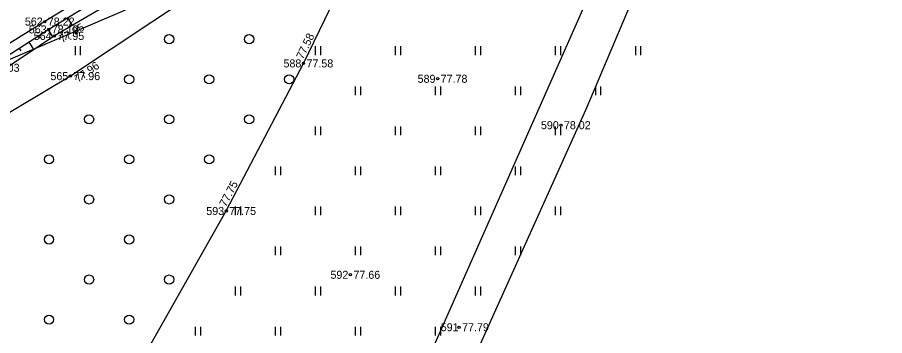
# Model space of a CAD drawing. Extents: x 631206 to 633134, y 6443658 to 6447735.
# Drawn here: x 632346.7 to 632422.6, y 6446252.1 to 6446279.9 of the extents above; entities that cross this region are included whole.
import ezdxf

# ---------------------------------------------------------------- set-up
doc = ezdxf.new("R2010")
doc.units = 0
for name, color, linetype in [('HALJASTUS', 7, 'Continuous'), ('KORGUS', 7, 'Continuous'), ('KPOHULIIN', 7, 'Continuous'), ('MOOTKORG', 7, 'Continuous'), ('MOOTMPUNKT', 7, 'Continuous'), ('MOOTNR', 7, 'Continuous'), ('MOOTPIIR', 7, 'Continuous'), ('RELJEEF', 7, 'Continuous'), ('SITRASS', 7, 'Continuous'), ('TEE', 7, 'Continuous')]:
    doc.layers.add(name, color=color, linetype=linetype)

msp = doc.modelspace()

# ---------------------------------------------------------------- linework, layer by layer
at = {"layer": 'HALJASTUS'}
for p, q in [((632351.772, 6446277.381), (632351.772, 6446276.619)), ((632352.228, 6446277.381), (632352.228, 6446276.619)), ((632372.772, 6446277.381), (632372.772, 6446276.619)), ((632373.228, 6446277.381), (632373.228, 6446276.619)), ((632379.772, 6446277.381), (632379.772, 6446276.619)), ((632380.228, 6446277.381), (632380.228, 6446276.619)), ((632386.772, 6446277.381), (632386.772, 6446276.619)), ((632387.228, 6446277.381), (632387.228, 6446276.619)), ((632393.772, 6446277.381), (632393.772, 6446276.619)), ((632394.228, 6446277.381), (632394.228, 6446276.619)), ((632400.772, 6446277.381), (632400.772, 6446276.619)), ((632401.228, 6446277.381), (632401.228, 6446276.619)), ((632376.272, 6446273.881), (632376.272, 6446273.119)), ((632376.728, 6446273.881), (632376.728, 6446273.119)), ((632383.272, 6446273.881), (632383.272, 6446273.119)), ((632383.728, 6446273.881), (632383.728, 6446273.119)), ((632390.272, 6446273.881), (632390.272, 6446273.119)), ((632390.728, 6446273.881), (632390.728, 6446273.119)), ((632397.272, 6446273.881), (632397.272, 6446273.119)), ((632397.728, 6446273.881), (632397.728, 6446273.119)), ((632372.772, 6446270.381), (632372.772, 6446269.619)), ((632373.228, 6446270.381), (632373.228, 6446269.619)), ((632379.772, 6446270.381), (632379.772, 6446269.619)), ((632380.228, 6446270.381), (632380.228, 6446269.619)), ((632386.772, 6446270.381), (632386.772, 6446269.619)), ((632387.228, 6446270.381), (632387.228, 6446269.619)), ((632393.772, 6446270.381), (632393.772, 6446269.619)), ((632394.228, 6446270.381), (632394.228, 6446269.619)), ((632369.272, 6446266.881), (632369.272, 6446266.119)), ((632369.728, 6446266.881), (632369.728, 6446266.119)), ((632376.272, 6446266.881), (632376.272, 6446266.119)), ((632376.728, 6446266.881), (632376.728, 6446266.119)), ((632383.272, 6446266.881), (632383.272, 6446266.119)), ((632383.728, 6446266.881), (632383.728, 6446266.119)), ((632390.272, 6446266.881), (632390.272, 6446266.119)), ((632390.728, 6446266.881), (632390.728, 6446266.119)), ((632365.772, 6446263.381), (632365.772, 6446262.619)), ((632366.228, 6446263.381), (632366.228, 6446262.619)), ((632372.772, 6446263.381), (632372.772, 6446262.619)), ((632373.228, 6446263.381), (632373.228, 6446262.619)), ((632379.772, 6446263.381), (632379.772, 6446262.619)), ((632380.228, 6446263.381), (632380.228, 6446262.619)), ((632386.772, 6446263.381), (632386.772, 6446262.619)), ((632387.228, 6446263.381), (632387.228, 6446262.619)), ((632393.772, 6446263.381), (632393.772, 6446262.619)), ((632394.228, 6446263.381), (632394.228, 6446262.619)), ((632369.272, 6446259.881), (632369.272, 6446259.119)), ((632369.728, 6446259.881), (632369.728, 6446259.119)), ((632376.272, 6446259.881), (632376.272, 6446259.119)), ((632376.728, 6446259.881), (632376.728, 6446259.119)), ((632383.272, 6446259.881), (632383.272, 6446259.119)), ((632383.728, 6446259.881), (632383.728, 6446259.119)), ((632390.272, 6446259.881), (632390.272, 6446259.119)), ((632390.728, 6446259.881), (632390.728, 6446259.119)), ((632365.772, 6446256.381), (632365.772, 6446255.619)), ((632366.228, 6446256.381), (632366.228, 6446255.619)), ((632372.772, 6446256.381), (632372.772, 6446255.619)), ((632373.228, 6446256.381), (632373.228, 6446255.619)), ((632379.772, 6446256.381), (632379.772, 6446255.619)), ((632380.228, 6446256.381), (632380.228, 6446255.619)), ((632386.772, 6446256.381), (632386.772, 6446255.619)), ((632387.228, 6446256.381), (632387.228, 6446255.619)), ((632362.272, 6446252.881), (632362.272, 6446252.119)), ((632362.728, 6446252.881), (632362.728, 6446252.119)), ((632369.272, 6446252.881), (632369.272, 6446252.119)), ((632369.728, 6446252.881), (632369.728, 6446252.119)), ((632376.272, 6446252.881), (632376.272, 6446252.119)), ((632376.728, 6446252.881), (632376.728, 6446252.119)), ((632383.272, 6446252.881), (632383.272, 6446252.119)), ((632383.728, 6446252.881), (632383.728, 6446252.119))]:
    msp.add_line(p, q, dxfattribs=at)
msp.add_lwpolyline([(632354.257, 6446244.033), (632364.997, 6446262.993), (632371.75, 6446275.885), (632378.278, 6446289.349), (632377.371, 6446291.085), (632365.689, 6446284.287), (632351.365, 6446274.775), (632339.394, 6446267.644), (632333.228, 6446265.437), (632324.741, 6446253.776), (632320.682, 6446234.165), (632319.117, 6446216.072), (632318.198, 6446197.716), (632317.203, 6446187.892), (632318.695, 6446174.254), (632321.959, 6446172.925), (632332.214, 6446198.336), (632342.256, 6446222.303), (632354.257, 6446244.033)], dxfattribs=at)
for centre in [(632360, 6446278), (632367, 6446278), (632356.5, 6446274.5), (632363.5, 6446274.5), (632370.5, 6446274.5), (632353, 6446271), (632360, 6446271), (632367, 6446271), (632349.5, 6446267.5), (632356.5, 6446267.5), (632363.5, 6446267.5), (632353, 6446264), (632360, 6446264), (632349.5, 6446260.5), (632356.5, 6446260.5), (632353, 6446257), (632360, 6446257), (632349.5, 6446253.5), (632356.5, 6446253.5)]:
    msp.add_circle(centre, 0.4, dxfattribs=at)
at = {"layer": 'KORGUS'}
for centre in [(632349.128, 6446279.542), (632349.973, 6446278.287), (632371.75, 6446275.885), (632351.365, 6446274.775), (632383.481, 6446274.541), (632394.262, 6446270.488), (632364.997, 6446262.993), (632375.857, 6446257.416), (632385.361, 6446252.834)]:
    msp.add_circle(centre, 0.1, dxfattribs=at)
at = {"layer": 'KPOHULIIN'}
msp.add_lwpolyline([(632276.221, 6446095.272), (632346.491, 6446168.444), (632452.46, 6446407.71), (632459.112, 6446422.728)], dxfattribs=at)
at = {"layer": 'MOOTMPUNKT'}
for centre in [(632349.128, 6446279.542), (632349.476, 6446278.853), (632349.973, 6446278.287), (632371.75, 6446275.885), (632351.365, 6446274.775), (632383.481, 6446274.541), (632394.262, 6446270.488), (632364.997, 6446262.993), (632375.857, 6446257.416), (632385.361, 6446252.834)]:
    msp.add_circle(centre, 0.1, dxfattribs=at)
at = {"layer": 'MOOTPIIR'}
msp.add_lwpolyline([(632458.337, 6446423.419), (632417.563, 6446321.724), (632396.45, 6446271.85), (632348.604, 6446165.706), (632320.378, 6446157.521), (632315.759, 6446153.548), (632300.002, 6446031.006), (632291.74, 6445964.227), (632235.365, 6445972.871), (632240.719, 6446030.241), (632267.951, 6446029.323), (632284.11, 6446139.971), (632291.76, 6446181.889), (632296.885, 6446232.757), (632304.075, 6446280.795), (632325.853, 6446276.731), (632398.577, 6446322.597), (632439.071, 6446428.377)], dxfattribs=at)
at = {"layer": 'RELJEEF'}
for p, q in [((632351.124, 6446279.86), (632351.528, 6446279.198)), ((632349.418, 6446278.816), (632349.822, 6446278.186)), ((632350.271, 6446279.338), (632350.389, 6446279.145)), ((632348.576, 6446278.276), (632348.701, 6446278.082)), ((632347.735, 6446277.736), (632348.158, 6446277.076)), ((632346.893, 6446277.196), (632347.023, 6446276.993))]:
    msp.add_line(p, q, dxfattribs=at)
for points in [[(632411.44, 6446315.352), (632403.566, 6446310.443), (632388.725, 6446302.353), (632375.741, 6446294.87), (632363.439, 6446287.38), (632349.476, 6446278.853), (632338.168, 6446271.598), (632332.468, 6446270.002)], [(632411.818, 6446314.62), (632403.922, 6446309.754), (632389.274, 6446301.252), (632376.291, 6446293.711), (632363.997, 6446286.501), (632349.973, 6446278.287), (632338.577, 6446270.683), (632333.034, 6446268.917)]]:
    msp.add_lwpolyline(points, dxfattribs=at)
at = {"layer": 'SITRASS'}
msp.add_lwpolyline([(632441.075, 6446328.496), (632434.127, 6446326.815), (632427, 6446323.772), (632413.887, 6446315.759), (632403.047, 6446309.141), (632387.899, 6446300.182), (632377.506, 6446293.581), (632366.785, 6446287.05), (632356.088, 6446280.515), (632344.315, 6446275.504), (632332.153, 6446268.786), (632327.048, 6446266.129), (632326.048, 6446265.611)], dxfattribs=at)
at = {"layer": 'TEE'}
msp.add_lwpolyline([(632411.229, 6446316.271), (632403.126, 6446311.232), (632388.495, 6446302.997), (632375.456, 6446295.636), (632362.899, 6446287.996), (632349.128, 6446279.542), (632337.665, 6446272.475), (632332.115, 6446270.551), (632329.374, 6446269.72), (632326.862, 6446269.088), (632324.039, 6446268.869), (632321.56, 6446268.819)], dxfattribs=at)

# ---------------------------------------------------------------- texts
at = {"layer": 'KORGUS'}
for s, rotation, p in [(' 77.95', 30.35794, (632350.415, 6446277.532)), (' 77.58', 64.13364, (632371.593, 6446275.961)), (' 77.96', 34.94597, (632351.834, 6446274.037)), (' 77.75', 62.35386, (632364.842, 6446263.074))]:
    msp.add_text(s, height=0.7, rotation=rotation, dxfattribs=at).set_placement(p)
for s, p in [(' 77.78', (632383.481, 6446274.191)), (' 78.02', (632394.262, 6446270.138)), (' 77.66', (632375.857, 6446257.066)), (' 77.79', (632385.361, 6446252.484))]:
    msp.add_text(s, height=0.7, dxfattribs=at).set_placement(p)
at = {"layer": 'MOOTKORG'}
for s, p in [(' 78.22', (632349.128, 6446279.192)), (' 78.19', (632349.476, 6446278.503)), (' 77.95', (632349.973, 6446277.937)), (' 78.03', (632344.315, 6446275.154)), (' 77.58', (632371.75, 6446275.535)), (' 77.96', (632351.365, 6446274.425)), (' 77.78', (632383.481, 6446274.191)), (' 78.02', (632394.262, 6446270.138)), (' 77.75', (632364.997, 6446262.643)), (' 77.66', (632375.857, 6446257.066)), (' 77.79', (632385.361, 6446252.484))]:
    msp.add_text(s, height=0.7, dxfattribs=at).set_placement(p)
at = {"layer": 'MOOTNR'}
for s, p in [('562 ', (632347.378, 6446279.192)), ('563 ', (632347.726, 6446278.503)), ('564 ', (632348.153, 6446277.937)), ('588 ', (632370, 6446275.535)), ('565 ', (632349.615, 6446274.425)), ('589 ', (632381.731, 6446274.191)), ('590 ', (632392.512, 6446270.138)), ('593 ', (632363.247, 6446262.643)), ('592 ', (632374.107, 6446257.066)), ('591 ', (632383.751, 6446252.484))]:
    msp.add_text(s, height=0.7, dxfattribs=at).set_placement(p)

doc.saveas('drawing.dxf')
